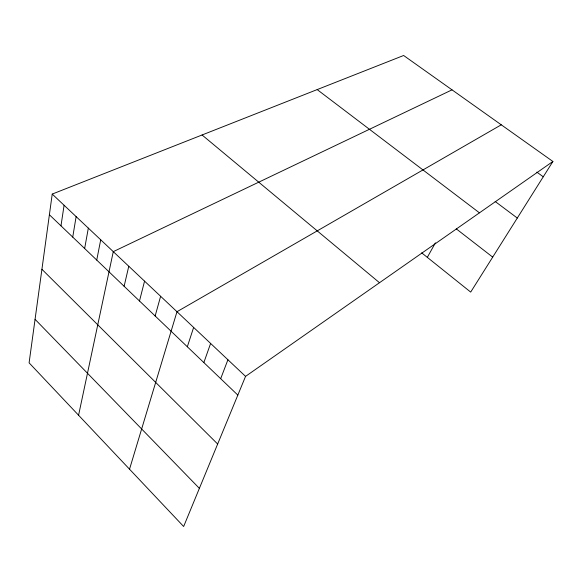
<?xml version="1.0" encoding="UTF-8"?>
<svg xmlns="http://www.w3.org/2000/svg" width="582" height="582" viewBox="0 0 582 582"><rect width="100%" height="100%" fill="white"/><g stroke="black" fill="none" stroke-linecap="round" stroke-linejoin="round"><path stroke-width="0.87" d="M52.227 194.075L29.1 362.841L183.65 526.506L245.553 376.379L552.9 161.476L403.639 55.494L52.227 194.075L245.553 376.379M60.979 225.852L64.085 205.264M72.735 237.1L76.126 216.613M84.652 248.507L88.333 228.122M96.743 260.074L100.715 239.799M78.577 415.235L113.279 251.65L452.025 89.854M124.119 286.271L128.775 266.265M139.498 300.996L144.554 281.135M155.154 315.982L160.617 296.289M129.531 469.194L176.979 311.712L501.262 124.81M187.324 346.763L193.639 327.426M203.853 362.579L210.619 343.438M220.687 378.693L227.918 359.749M427.319 257.36L435.416 242.854M552.9 161.476L470.692 292.091L421.688 252.85M536.822 172.134L543.268 176.775M495.151 201.467L517.296 218.046M317.183 89.592L479.452 212.83M456.259 228.85L492.707 257.12M202.07 134.988L379.5 282.714M49.39 214.758L237.834 395.098M41.919 269.291L217.661 444.03M35.066 319.329L199.379 488.363"/></g></svg>
